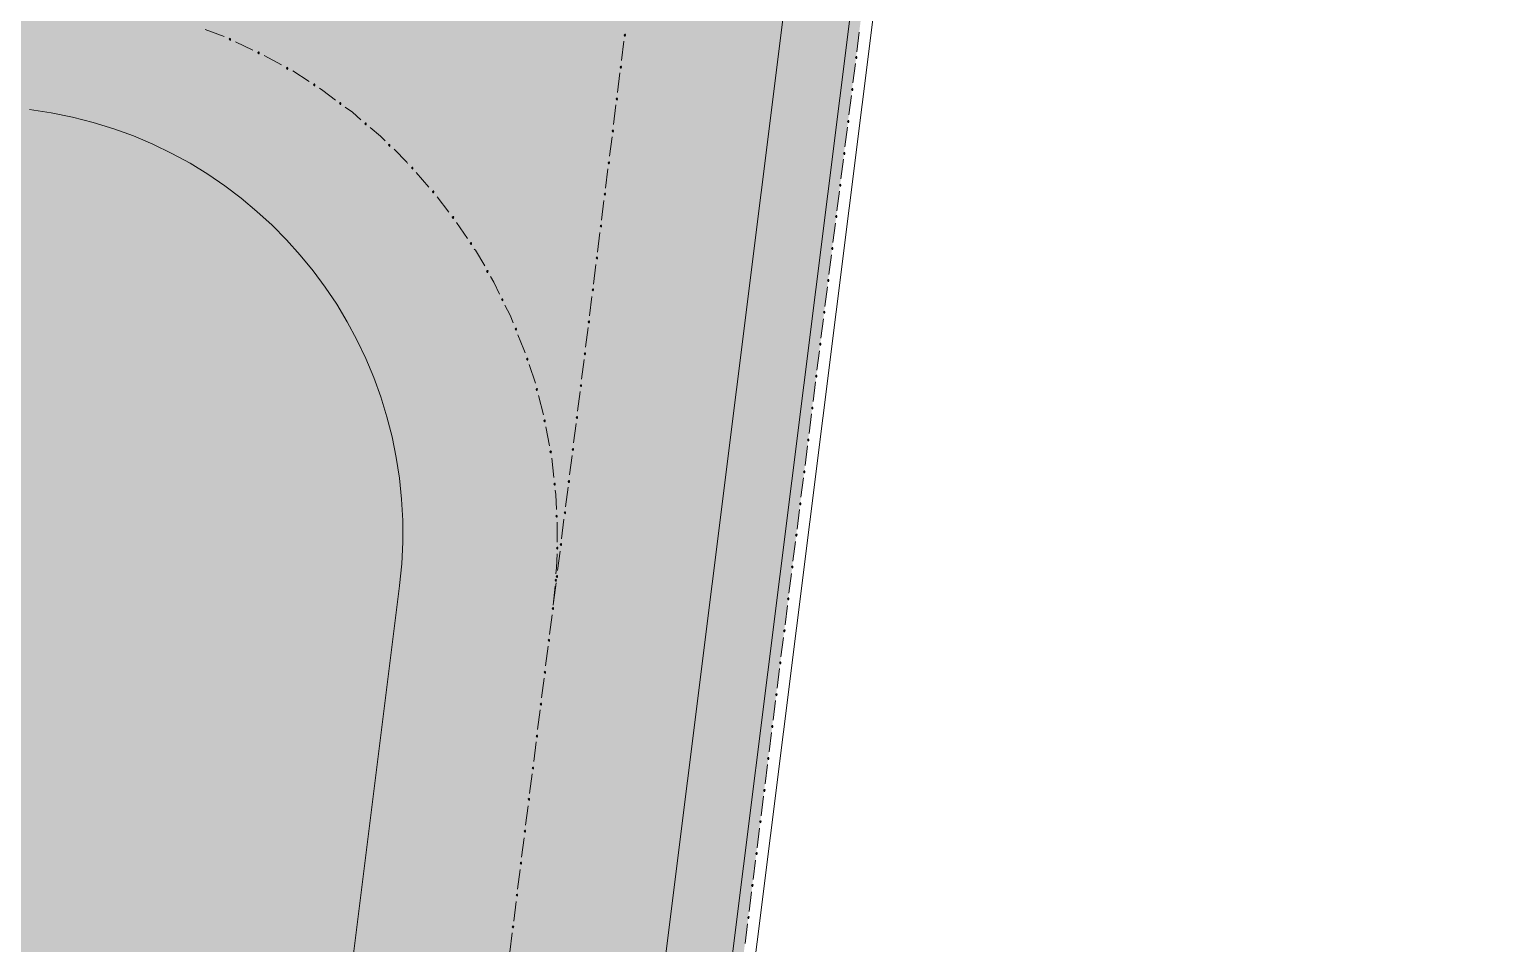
# Model space of a CAD drawing. Header units: metres. Extents: x -4 to 509425, y 7549 to 4732445.
# Drawn here: x 476071.63 to 476090.61, y 4719718.17 to 4719729.95 of the extents above; entities that cross this region are included whole.
import ezdxf

# ---------------------------------------------------------------- set-up
doc = ezdxf.new("R2010")
doc.units = ezdxf.units.M
doc.header["$LTSCALE"] = 0.01
doc.header["$MEASUREMENT"] = 0
doc.layers.get('0').update_dxf_attribs({"lineweight": 0})
for name, color, linetype in [('_SUBESTACIÓN', 1, 'Continuous'), ('NUDO GAROÑA', 211, 'Continuous'), ('SUBESTACION LA VID', 253, 'Continuous')]:
    doc.layers.add(name, color=color, linetype=linetype)

# ---------------------------------------------------------------- blocks, each defined once
blk = doc.blocks.new('A$Cfff6051d')
at = {"layer": 'SUBESTACION LA VID', "transparency": 33554687}
h = blk.add_hatch(color=256, dxfattribs=at)
h.dxf.hatch_style = 2
h.paths.add_polyline_path([(476079.313, 4719729.878), (476079.314, 4719729.887), (476079.306, 4719729.888), (476079.297, 4719729.88), (476079.304, 4719729.871), (476079.312, 4719729.87)])
h = blk.add_hatch(color=256, dxfattribs=at)
h.dxf.hatch_style = 2
h.paths.add_polyline_path([(476074.221, 4719729.826), (476074.222, 4719729.834), (476074.214, 4719729.835), (476074.205, 4719729.828), (476074.212, 4719729.818), (476074.22, 4719729.817)])
h = blk.add_hatch(color=256, dxfattribs=at)
h.dxf.hatch_style = 2
h.paths.add_polyline_path([(476074.592, 4719729.651), (476074.593, 4719729.66), (476074.585, 4719729.661), (476074.575, 4719729.653), (476074.583, 4719729.644), (476074.591, 4719729.643)])
h = blk.add_hatch(color=256, dxfattribs=at)
h.dxf.hatch_style = 2
h.paths.add_polyline_path([(476074.96, 4719729.451), (476074.961, 4719729.46), (476074.952, 4719729.461), (476074.943, 4719729.454), (476074.95, 4719729.444), (476074.958, 4719729.443)])
h = blk.add_hatch(color=256, dxfattribs=at)
h.dxf.hatch_style = 2
h.paths.add_polyline_path([(476079.262, 4719729.467), (476079.263, 4719729.475), (476079.254, 4719729.476), (476079.245, 4719729.469), (476079.252, 4719729.459), (476079.261, 4719729.458)])
h = blk.add_hatch(color=256, dxfattribs=at)
h.dxf.hatch_style = 2
h.paths.add_polyline_path([(476082.298, 4719729.589), (476082.299, 4719729.598), (476082.29, 4719729.599), (476082.281, 4719729.592), (476082.288, 4719729.582), (476082.297, 4719729.581)])
h = blk.add_hatch(color=256, dxfattribs=at)
h.dxf.hatch_style = 2
h.paths.add_polyline_path([(476075.308, 4719729.237), (476075.309, 4719729.246), (476075.301, 4719729.247), (476075.291, 4719729.239), (476075.299, 4719729.23), (476075.307, 4719729.229)])
h = blk.add_hatch(color=256, dxfattribs=at)
h.dxf.hatch_style = 2
h.paths.add_polyline_path([(476082.246, 4719729.178), (476082.247, 4719729.186), (476082.239, 4719729.187), (476082.229, 4719729.18), (476082.237, 4719729.171), (476082.245, 4719729.169)])
h = blk.add_hatch(color=256, dxfattribs=at)
h.dxf.hatch_style = 2
h.paths.add_polyline_path([(476075.645, 4719728.999), (476075.646, 4719729.007), (476075.638, 4719729.008), (476075.628, 4719729.001), (476075.636, 4719728.991), (476075.644, 4719728.99)])
h = blk.add_hatch(color=256, dxfattribs=at)
h.dxf.hatch_style = 2
h.paths.add_polyline_path([(476079.21, 4719729.055), (476079.211, 4719729.063), (476079.203, 4719729.065), (476079.193, 4719729.057), (476079.201, 4719729.048), (476079.209, 4719729.047)])
h = blk.add_hatch(color=256, dxfattribs=at)
h.dxf.hatch_style = 2
h.paths.add_polyline_path([(476075.97, 4719728.736), (476075.972, 4719728.744), (476075.963, 4719728.745), (476075.954, 4719728.738), (476075.961, 4719728.729), (476075.969, 4719728.728)])
h = blk.add_hatch(color=256, dxfattribs=at)
h.dxf.hatch_style = 2
h.paths.add_polyline_path([(476082.194, 4719728.766), (476082.195, 4719728.775), (476082.187, 4719728.776), (476082.178, 4719728.768), (476082.185, 4719728.759), (476082.193, 4719728.758)])
h = blk.add_hatch(color=256, dxfattribs=at)
h.dxf.hatch_style = 2
h.paths.add_polyline_path([(476079.159, 4719728.643), (476079.16, 4719728.652), (476079.151, 4719728.653), (476079.142, 4719728.646), (476079.149, 4719728.636), (476079.157, 4719728.635)])
h = blk.add_hatch(color=256, dxfattribs=at)
h.dxf.hatch_style = 2
h.paths.add_polyline_path([(476076.277, 4719728.459), (476076.278, 4719728.467), (476076.27, 4719728.468), (476076.26, 4719728.461), (476076.268, 4719728.451), (476076.276, 4719728.45)])
h = blk.add_hatch(color=256, dxfattribs=at)
h.dxf.hatch_style = 2
h.paths.add_polyline_path([(476082.143, 4719728.355), (476082.144, 4719728.363), (476082.135, 4719728.364), (476082.126, 4719728.357), (476082.133, 4719728.347), (476082.142, 4719728.346)])
h = blk.add_hatch(color=256, dxfattribs=at)
h.dxf.hatch_style = 2
h.paths.add_polyline_path([(476076.573, 4719728.166), (476076.574, 4719728.174), (476076.566, 4719728.175), (476076.556, 4719728.168), (476076.564, 4719728.158), (476076.572, 4719728.157)])
h = blk.add_hatch(color=256, dxfattribs=at)
h.dxf.hatch_style = 2
h.paths.add_polyline_path([(476079.107, 4719728.232), (476079.108, 4719728.24), (476079.1, 4719728.241), (476079.09, 4719728.234), (476079.097, 4719728.224), (476079.106, 4719728.223)])
h = blk.add_hatch(color=256, dxfattribs=at)
h.dxf.hatch_style = 2
h.paths.add_polyline_path([(476082.091, 4719727.943), (476082.092, 4719727.951), (476082.084, 4719727.952), (476082.074, 4719727.945), (476082.082, 4719727.936), (476082.09, 4719727.935)])
h = blk.add_hatch(color=256, dxfattribs=at)
h.dxf.hatch_style = 2
h.paths.add_polyline_path([(476076.842, 4719727.859), (476076.843, 4719727.867), (476076.834, 4719727.868), (476076.825, 4719727.861), (476076.832, 4719727.851), (476076.841, 4719727.85)])
h = blk.add_hatch(color=256, dxfattribs=at)
h.dxf.hatch_style = 2
h.paths.add_polyline_path([(476079.056, 4719727.829), (476079.057, 4719727.837), (476079.049, 4719727.838), (476079.04, 4719727.831), (476079.047, 4719727.821), (476079.055, 4719727.82)])
h = blk.add_hatch(color=256, dxfattribs=at)
h.dxf.hatch_style = 2
h.paths.add_polyline_path([(476077.099, 4719727.528), (476077.1, 4719727.536), (476077.092, 4719727.537), (476077.082, 4719727.53), (476077.089, 4719727.521), (476077.098, 4719727.52)])
h = blk.add_hatch(color=256, dxfattribs=at)
h.dxf.hatch_style = 2
h.paths.add_polyline_path([(476079.005, 4719727.417), (476079.006, 4719727.425), (476078.997, 4719727.426), (476078.988, 4719727.419), (476078.995, 4719727.41), (476079.004, 4719727.409)])
h = blk.add_hatch(color=256, dxfattribs=at)
h.dxf.hatch_style = 2
h.paths.add_polyline_path([(476082.041, 4719727.54), (476082.042, 4719727.548), (476082.033, 4719727.549), (476082.024, 4719727.542), (476082.031, 4719727.532), (476082.04, 4719727.531)])
h = blk.add_hatch(color=256, dxfattribs=at)
h.dxf.hatch_style = 2
h.paths.add_polyline_path([(476077.33, 4719727.192), (476077.331, 4719727.2), (476077.322, 4719727.201), (476077.313, 4719727.194), (476077.32, 4719727.185), (476077.329, 4719727.183)])
h = blk.add_hatch(color=256, dxfattribs=at)
h.dxf.hatch_style = 2
h.paths.add_polyline_path([(476078.953, 4719727.005), (476078.954, 4719727.014), (476078.946, 4719727.015), (476078.936, 4719727.007), (476078.944, 4719726.998), (476078.952, 4719726.997)])
h = blk.add_hatch(color=256, dxfattribs=at)
h.dxf.hatch_style = 2
h.paths.add_polyline_path([(476081.989, 4719727.128), (476081.99, 4719727.137), (476081.982, 4719727.138), (476081.972, 4719727.13), (476081.98, 4719727.121), (476081.988, 4719727.12)])
h = blk.add_hatch(color=256, dxfattribs=at)
h.dxf.hatch_style = 2
h.paths.add_polyline_path([(476077.541, 4719726.833), (476077.542, 4719726.841), (476077.533, 4719726.842), (476077.524, 4719726.835), (476077.531, 4719726.825), (476077.54, 4719726.824)])
h = blk.add_hatch(color=256, dxfattribs=at)
h.dxf.hatch_style = 2
h.paths.add_polyline_path([(476081.937, 4719726.717), (476081.938, 4719726.725), (476081.93, 4719726.726), (476081.921, 4719726.719), (476081.928, 4719726.709), (476081.936, 4719726.708)])
h = blk.add_hatch(color=256, dxfattribs=at)
h.dxf.hatch_style = 2
h.paths.add_polyline_path([(476077.734, 4719726.467), (476077.735, 4719726.476), (476077.726, 4719726.477), (476077.717, 4719726.469), (476077.724, 4719726.46), (476077.733, 4719726.459)])
h = blk.add_hatch(color=256, dxfattribs=at)
h.dxf.hatch_style = 2
h.paths.add_polyline_path([(476078.902, 4719726.594), (476078.903, 4719726.602), (476078.894, 4719726.603), (476078.885, 4719726.596), (476078.892, 4719726.586), (476078.9, 4719726.585)])
h = blk.add_hatch(color=256, dxfattribs=at)
h.dxf.hatch_style = 2
h.paths.add_polyline_path([(476081.886, 4719726.305), (476081.887, 4719726.313), (476081.878, 4719726.314), (476081.869, 4719726.307), (476081.876, 4719726.298), (476081.885, 4719726.297)])
h = blk.add_hatch(color=256, dxfattribs=at)
h.dxf.hatch_style = 2
h.paths.add_polyline_path([(476077.908, 4719726.087), (476077.909, 4719726.095), (476077.901, 4719726.096), (476077.891, 4719726.089), (476077.899, 4719726.08), (476077.907, 4719726.079)])
h = blk.add_hatch(color=256, dxfattribs=at)
h.dxf.hatch_style = 2
h.paths.add_polyline_path([(476078.85, 4719726.182), (476078.851, 4719726.191), (476078.843, 4719726.192), (476078.833, 4719726.184), (476078.84, 4719726.175), (476078.849, 4719726.174)])
h = blk.add_hatch(color=256, dxfattribs=at)
h.dxf.hatch_style = 2
h.paths.add_polyline_path([(476081.834, 4719725.893), (476081.835, 4719725.902), (476081.827, 4719725.903), (476081.817, 4719725.895), (476081.825, 4719725.886), (476081.833, 4719725.885)])
h = blk.add_hatch(color=256, dxfattribs=at)
h.dxf.hatch_style = 2
h.paths.add_polyline_path([(476078.056, 4719725.702), (476078.057, 4719725.71), (476078.049, 4719725.711), (476078.039, 4719725.704), (476078.046, 4719725.694), (476078.055, 4719725.693)])
h = blk.add_hatch(color=256, dxfattribs=at)
h.dxf.hatch_style = 2
h.paths.add_polyline_path([(476078.798, 4719725.771), (476078.799, 4719725.779), (476078.791, 4719725.78), (476078.782, 4719725.773), (476078.789, 4719725.763), (476078.797, 4719725.762)])
h = blk.add_hatch(color=256, dxfattribs=at)
h.dxf.hatch_style = 2
h.paths.add_polyline_path([(476081.783, 4719725.482), (476081.784, 4719725.49), (476081.775, 4719725.491), (476081.766, 4719725.484), (476081.773, 4719725.474), (476081.782, 4719725.473)])
h = blk.add_hatch(color=256, dxfattribs=at)
h.dxf.hatch_style = 2
h.paths.add_polyline_path([(476078.178, 4719725.311), (476078.179, 4719725.319), (476078.17, 4719725.32), (476078.161, 4719725.313), (476078.168, 4719725.303), (476078.177, 4719725.302)])
h = blk.add_hatch(color=256, dxfattribs=at)
h.dxf.hatch_style = 2
h.paths.add_polyline_path([(476078.747, 4719725.359), (476078.748, 4719725.367), (476078.739, 4719725.368), (476078.73, 4719725.361), (476078.737, 4719725.352), (476078.746, 4719725.351)])
h = blk.add_hatch(color=256, dxfattribs=at)
h.dxf.hatch_style = 2
h.paths.add_polyline_path([(476078.28, 4719724.905), (476078.281, 4719724.914), (476078.273, 4719724.915), (476078.264, 4719724.908), (476078.271, 4719724.898), (476078.279, 4719724.897)])
h = blk.add_hatch(color=256, dxfattribs=at)
h.dxf.hatch_style = 2
h.paths.add_polyline_path([(476078.695, 4719724.947), (476078.696, 4719724.956), (476078.688, 4719724.957), (476078.678, 4719724.949), (476078.686, 4719724.94), (476078.694, 4719724.939)])
h = blk.add_hatch(color=256, dxfattribs=at)
h.dxf.hatch_style = 2
h.paths.add_polyline_path([(476081.731, 4719725.07), (476081.732, 4719725.079), (476081.724, 4719725.08), (476081.714, 4719725.072), (476081.722, 4719725.063), (476081.73, 4719725.062)])
h = blk.add_hatch(color=256, dxfattribs=at)
h.dxf.hatch_style = 2
h.paths.add_polyline_path([(476078.644, 4719724.536), (476078.645, 4719724.544), (476078.636, 4719724.545), (476078.627, 4719724.538), (476078.634, 4719724.528), (476078.642, 4719724.527)])
h = blk.add_hatch(color=256, dxfattribs=at)
h.dxf.hatch_style = 2
h.paths.add_polyline_path([(476081.679, 4719724.658), (476081.68, 4719724.667), (476081.672, 4719724.668), (476081.663, 4719724.661), (476081.67, 4719724.651), (476081.678, 4719724.65)])
h = blk.add_hatch(color=256, dxfattribs=at)
h.dxf.hatch_style = 2
h.paths.add_polyline_path([(476078.358, 4719724.503), (476078.359, 4719724.512), (476078.351, 4719724.513), (476078.341, 4719724.505), (476078.348, 4719724.496), (476078.357, 4719724.495)])
h = blk.add_hatch(color=256, dxfattribs=at)
h.dxf.hatch_style = 2
h.paths.add_polyline_path([(476081.628, 4719724.247), (476081.629, 4719724.255), (476081.62, 4719724.256), (476081.611, 4719724.249), (476081.618, 4719724.24), (476081.627, 4719724.238)])
h = blk.add_hatch(color=256, dxfattribs=at)
h.dxf.hatch_style = 2
h.paths.add_polyline_path([(476078.408, 4719724.087), (476078.409, 4719724.096), (476078.401, 4719724.097), (476078.391, 4719724.089), (476078.399, 4719724.08), (476078.407, 4719724.079)])
h = blk.add_hatch(color=256, dxfattribs=at)
h.dxf.hatch_style = 2
h.paths.add_polyline_path([(476078.592, 4719724.124), (476078.593, 4719724.132), (476078.585, 4719724.134), (476078.575, 4719724.126), (476078.582, 4719724.117), (476078.591, 4719724.116)])
h = blk.add_hatch(color=256, dxfattribs=at)
h.dxf.hatch_style = 2
h.paths.add_polyline_path([(476081.576, 4719723.835), (476081.577, 4719723.844), (476081.569, 4719723.845), (476081.559, 4719723.837), (476081.567, 4719723.828), (476081.575, 4719723.827)])
h = blk.add_hatch(color=256, dxfattribs=at)
h.dxf.hatch_style = 2
h.paths.add_polyline_path([(476078.433, 4719723.675), (476078.434, 4719723.683), (476078.426, 4719723.684), (476078.416, 4719723.677), (476078.424, 4719723.667), (476078.432, 4719723.666)])
h = blk.add_hatch(color=256, dxfattribs=at)
h.dxf.hatch_style = 2
h.paths.add_polyline_path([(476078.541, 4719723.721), (476078.542, 4719723.729), (476078.534, 4719723.73), (476078.525, 4719723.723), (476078.532, 4719723.714), (476078.54, 4719723.712)])
h = blk.add_hatch(color=256, dxfattribs=at)
h.dxf.hatch_style = 2
h.paths.add_polyline_path([(476081.526, 4719723.432), (476081.527, 4719723.44), (476081.518, 4719723.442), (476081.509, 4719723.434), (476081.516, 4719723.425), (476081.525, 4719723.424)])
h = blk.add_hatch(color=256, dxfattribs=at)
h.dxf.hatch_style = 2
h.paths.add_polyline_path([(476078.441, 4719723.264), (476078.443, 4719723.273), (476078.434, 4719723.274), (476078.425, 4719723.266), (476078.432, 4719723.257), (476078.44, 4719723.256)])
h = blk.add_hatch(color=256, dxfattribs=at)
h.dxf.hatch_style = 2
h.paths.add_polyline_path([(476078.49, 4719723.309), (476078.491, 4719723.318), (476078.482, 4719723.319), (476078.473, 4719723.311), (476078.48, 4719723.302), (476078.489, 4719723.301)])
h = blk.add_hatch(color=256, dxfattribs=at)
h.dxf.hatch_style = 2
h.paths.add_polyline_path([(476081.474, 4719723.02), (476081.475, 4719723.029), (476081.467, 4719723.03), (476081.457, 4719723.023), (476081.465, 4719723.013), (476081.473, 4719723.012)])
h = blk.add_hatch(color=256, dxfattribs=at)
h.dxf.hatch_style = 2
h.paths.add_polyline_path([(476078.423, 4719722.848), (476078.424, 4719722.857), (476078.416, 4719722.858), (476078.407, 4719722.85), (476078.414, 4719722.841), (476078.422, 4719722.84)])
h = blk.add_hatch(color=256, dxfattribs=at)
h.dxf.hatch_style = 2
h.paths.add_polyline_path([(476078.438, 4719722.898), (476078.439, 4719722.906), (476078.431, 4719722.907), (476078.421, 4719722.9), (476078.429, 4719722.89), (476078.437, 4719722.889)])
h = blk.add_hatch(color=256, dxfattribs=at)
h.dxf.hatch_style = 2
h.paths.add_polyline_path([(476078.387, 4719722.486), (476078.388, 4719722.494), (476078.379, 4719722.495), (476078.37, 4719722.488), (476078.377, 4719722.479), (476078.386, 4719722.478)])
h = blk.add_hatch(color=256, dxfattribs=at)
h.dxf.hatch_style = 2
h.paths.add_polyline_path([(476081.422, 4719722.609), (476081.423, 4719722.617), (476081.415, 4719722.618), (476081.406, 4719722.611), (476081.413, 4719722.601), (476081.421, 4719722.6)])
h = blk.add_hatch(color=256, dxfattribs=at)
h.dxf.hatch_style = 2
h.paths.add_polyline_path([(476078.335, 4719722.074), (476078.336, 4719722.083), (476078.328, 4719722.084), (476078.318, 4719722.076), (476078.326, 4719722.067), (476078.334, 4719722.066)])
h = blk.add_hatch(color=256, dxfattribs=at)
h.dxf.hatch_style = 2
h.paths.add_polyline_path([(476081.371, 4719722.197), (476081.372, 4719722.206), (476081.363, 4719722.207), (476081.354, 4719722.199), (476081.361, 4719722.19), (476081.37, 4719722.189)])
h = blk.add_hatch(color=256, dxfattribs=at)
h.dxf.hatch_style = 2
h.paths.add_polyline_path([(476081.319, 4719721.786), (476081.32, 4719721.794), (476081.312, 4719721.795), (476081.302, 4719721.788), (476081.31, 4719721.778), (476081.318, 4719721.777)])
h = blk.add_hatch(color=256, dxfattribs=at)
h.dxf.hatch_style = 2
h.paths.add_polyline_path([(476078.283, 4719721.663), (476078.284, 4719721.671), (476078.276, 4719721.672), (476078.267, 4719721.665), (476078.274, 4719721.655), (476078.282, 4719721.654)])
h = blk.add_hatch(color=256, dxfattribs=at)
h.dxf.hatch_style = 2
h.paths.add_polyline_path([(476081.268, 4719721.374), (476081.269, 4719721.382), (476081.26, 4719721.383), (476081.251, 4719721.376), (476081.258, 4719721.367), (476081.267, 4719721.366)])
h = blk.add_hatch(color=256, dxfattribs=at)
h.dxf.hatch_style = 2
h.paths.add_polyline_path([(476078.232, 4719721.251), (476078.233, 4719721.26), (476078.224, 4719721.261), (476078.215, 4719721.253), (476078.222, 4719721.244), (476078.231, 4719721.243)])
h = blk.add_hatch(color=256, dxfattribs=at)
h.dxf.hatch_style = 2
h.paths.add_polyline_path([(476081.216, 4719720.962), (476081.217, 4719720.971), (476081.209, 4719720.972), (476081.199, 4719720.964), (476081.207, 4719720.955), (476081.215, 4719720.954)])
h = blk.add_hatch(color=256, dxfattribs=at)
h.dxf.hatch_style = 2
h.paths.add_polyline_path([(476078.18, 4719720.84), (476078.181, 4719720.848), (476078.173, 4719720.849), (476078.163, 4719720.842), (476078.171, 4719720.832), (476078.179, 4719720.831)])
h = blk.add_hatch(color=256, dxfattribs=at)
h.dxf.hatch_style = 2
h.paths.add_polyline_path([(476081.164, 4719720.551), (476081.165, 4719720.559), (476081.157, 4719720.56), (476081.148, 4719720.553), (476081.155, 4719720.543), (476081.163, 4719720.542)])
h = blk.add_hatch(color=256, dxfattribs=at)
h.dxf.hatch_style = 2
h.paths.add_polyline_path([(476078.129, 4719720.428), (476078.13, 4719720.436), (476078.121, 4719720.437), (476078.112, 4719720.43), (476078.119, 4719720.421), (476078.127, 4719720.42)])
h = blk.add_hatch(color=256, dxfattribs=at)
h.dxf.hatch_style = 2
h.paths.add_polyline_path([(476078.078, 4719720.025), (476078.079, 4719720.033), (476078.071, 4719720.034), (476078.061, 4719720.027), (476078.069, 4719720.017), (476078.077, 4719720.016)])
h = blk.add_hatch(color=256, dxfattribs=at)
h.dxf.hatch_style = 2
h.paths.add_polyline_path([(476081.113, 4719720.139), (476081.114, 4719720.148), (476081.105, 4719720.149), (476081.096, 4719720.141), (476081.103, 4719720.132), (476081.112, 4719720.131)])
h = blk.add_hatch(color=256, dxfattribs=at)
h.dxf.hatch_style = 2
h.paths.add_polyline_path([(476078.026, 4719719.613), (476078.027, 4719719.621), (476078.019, 4719719.623), (476078.01, 4719719.615), (476078.017, 4719719.606), (476078.025, 4719719.605)])
h = blk.add_hatch(color=256, dxfattribs=at)
h.dxf.hatch_style = 2
h.paths.add_polyline_path([(476081.062, 4719719.736), (476081.063, 4719719.744), (476081.055, 4719719.745), (476081.045, 4719719.738), (476081.053, 4719719.729), (476081.061, 4719719.728)])
h = blk.add_hatch(color=256, dxfattribs=at)
h.dxf.hatch_style = 2
h.paths.add_polyline_path([(476077.975, 4719719.201), (476077.976, 4719719.21), (476077.967, 4719719.211), (476077.958, 4719719.204), (476077.965, 4719719.194), (476077.974, 4719719.193)])
h = blk.add_hatch(color=256, dxfattribs=at)
h.dxf.hatch_style = 2
h.paths.add_polyline_path([(476081.011, 4719719.324), (476081.012, 4719719.333), (476081.003, 4719719.334), (476080.994, 4719719.326), (476081.001, 4719719.317), (476081.01, 4719719.316)])
h = blk.add_hatch(color=256, dxfattribs=at)
h.dxf.hatch_style = 2
h.paths.add_polyline_path([(476080.959, 4719718.913), (476080.96, 4719718.921), (476080.952, 4719718.922), (476080.942, 4719718.915), (476080.95, 4719718.905), (476080.958, 4719718.904)])
h = blk.add_hatch(color=256, dxfattribs=at)
h.dxf.hatch_style = 2
h.paths.add_polyline_path([(476077.923, 4719718.79), (476077.924, 4719718.798), (476077.916, 4719718.799), (476077.906, 4719718.792), (476077.914, 4719718.783), (476077.922, 4719718.781)])
h = blk.add_hatch(color=256, dxfattribs=at)
h.dxf.hatch_style = 2
h.paths.add_polyline_path([(476080.907, 4719718.501), (476080.908, 4719718.509), (476080.9, 4719718.511), (476080.891, 4719718.503), (476080.898, 4719718.494), (476080.906, 4719718.493)])
h = blk.add_hatch(color=256, dxfattribs=at)
h.dxf.hatch_style = 2
h.paths.add_polyline_path([(476077.872, 4719718.378), (476077.873, 4719718.387), (476077.864, 4719718.388), (476077.855, 4719718.38), (476077.862, 4719718.371), (476077.871, 4719718.37)])
at = {"layer": 'SUBESTACION LA VID', "lineweight": 15}
for p, q in [((476087.145, 4719776.353), (476079.178, 4719712.805)), ((476074.141, 4719729.861), (476073.896, 4719729.952)), ((476082.33, 4719729.918), (476082.299, 4719729.666)), ((476074.511, 4719729.687), (476074.285, 4719729.792)), ((476079.295, 4719729.804), (476079.264, 4719729.552)), ((476074.88, 4719729.496), (476074.656, 4719729.617)), ((476082.28, 4719729.515), (476082.248, 4719729.263)), ((476075.237, 4719729.28), (476075.024, 4719729.418)), ((476079.244, 4719729.392), (476079.212, 4719729.14)), ((476082.228, 4719729.103), (476082.196, 4719728.851)), ((476079.192, 4719728.981), (476079.161, 4719728.729)), ((476079.141, 4719728.569), (476079.109, 4719728.317)), ((476082.176, 4719728.692), (476082.145, 4719728.44)), ((476079.089, 4719728.157), (476079.057, 4719727.905)), ((476082.125, 4719728.28), (476082.093, 4719728.028)), ((476076.781, 4719727.918), (476076.617, 4719728.109)), ((476077.039, 4719727.595), (476076.885, 4719727.794)), ((476082.073, 4719727.868), (476082.042, 4719727.616)), ((476079.037, 4719727.746), (476079.006, 4719727.494)), ((476077.278, 4719727.258), (476077.134, 4719727.464)), ((476082.022, 4719727.457), (476081.99, 4719727.205)), ((476078.986, 4719727.334), (476078.954, 4719727.082)), ((476081.97, 4719727.045), (476081.938, 4719726.793)), ((476078.934, 4719726.922), (476078.903, 4719726.67)), ((476081.918, 4719726.634), (476081.887, 4719726.382)), ((476078.883, 4719726.511), (476078.851, 4719726.259)), ((476078.832, 4719726.108), (476078.8, 4719725.856)), ((476081.867, 4719726.222), (476081.835, 4719725.97)), ((476078.78, 4719725.696), (476078.749, 4719725.444)), ((476081.815, 4719725.81), (476081.784, 4719725.558)), ((476078.153, 4719725.391), (476078.073, 4719725.631)), ((476078.729, 4719725.284), (476078.697, 4719725.032)), ((476081.765, 4719725.407), (476081.733, 4719725.155)), ((476078.256, 4719724.985), (476078.193, 4719725.232)), ((476081.713, 4719724.996), (476081.682, 4719724.744)), ((476078.334, 4719724.583), (476078.288, 4719724.828)), ((476078.677, 4719724.873), (476078.646, 4719724.621)), ((476081.662, 4719724.584), (476081.63, 4719724.332)), ((476078.393, 4719724.175), (476078.365, 4719724.426)), ((476078.626, 4719724.461), (476078.594, 4719724.209)), ((476081.61, 4719724.172), (476081.578, 4719723.92)), ((476078.574, 4719724.05), (476078.542, 4719723.798)), ((476078.522, 4719723.638), (476078.491, 4719723.386)), ((476081.558, 4719723.761), (476081.527, 4719723.509)), ((476078.471, 4719723.226), (476078.439, 4719722.974)), ((476081.507, 4719723.349), (476081.475, 4719723.097)), ((476078.419, 4719722.815), (476078.388, 4719722.563)), ((476081.455, 4719722.937), (476081.423, 4719722.685)), ((476076.401, 4719722.778), (476075.337, 4719714.293)), ((476078.383, 4719722.529), (476078.406, 4719722.774)), ((476081.403, 4719722.526), (476081.372, 4719722.274)), ((476078.368, 4719722.403), (476078.336, 4719722.151)), ((476081.352, 4719722.114), (476081.32, 4719721.862)), ((476078.317, 4719722), (476078.285, 4719721.748)), ((476081.301, 4719721.711), (476081.27, 4719721.459)), ((476078.265, 4719721.588), (476078.234, 4719721.336)), ((476081.25, 4719721.299), (476081.218, 4719721.047)), ((476078.214, 4719721.177), (476078.182, 4719720.925)), ((476078.162, 4719720.765), (476078.131, 4719720.513)), ((476081.198, 4719720.888), (476081.167, 4719720.636)), ((476078.111, 4719720.353), (476078.079, 4719720.101)), ((476081.147, 4719720.476), (476081.115, 4719720.224)), ((476081.095, 4719720.065), (476081.063, 4719719.813)), ((476078.059, 4719719.942), (476078.027, 4719719.69)), ((476081.043, 4719719.653), (476081.012, 4719719.401)), ((476078.007, 4719719.53), (476077.976, 4719719.278)), ((476080.992, 4719719.241), (476080.96, 4719718.989)), ((476077.956, 4719719.119), (476077.924, 4719718.867)), ((476080.94, 4719718.83), (476080.909, 4719718.578)), ((476077.904, 4719718.707), (476077.873, 4719718.455)), ((476077.854, 4719718.304), (476077.822, 4719718.052)), ((476080.888, 4719718.418), (476080.857, 4719718.166))]:
    blk.add_line(p, q, dxfattribs=at)
for points in [[(475956.756, 4719712.129), (475967.964, 4719801.525), (476089.55, 4719786.282), (476086.094, 4719758.712), (476078.306, 4719696.592), (475956.719, 4719711.835)], [(475957.05, 4719712.092), (475968.22, 4719801.186), (476089.218, 4719786.017), (476085.8, 4719758.749), (476078.049, 4719696.923), (475957.05, 4719712.092)], [(476075.574, 4719729.042), (476075.41, 4719729.165), (476075.371, 4719729.195)], [(476075.9, 4719728.787), (476075.793, 4719728.886), (476075.699, 4719728.949)], [(476076.216, 4719728.517), (476076.155, 4719728.576), (476076.024, 4719728.687)], [(476076.504, 4719728.225), (476076.497, 4719728.243), (476076.331, 4719728.409)], [(476077.499, 4719726.906), (476077.379, 4719727.109), (476077.363, 4719727.119)], [(476077.692, 4719726.541), (476077.617, 4719726.695), (476077.575, 4719726.769)], [(476077.867, 4719726.169), (476077.828, 4719726.268), (476077.759, 4719726.396)], [(476078.023, 4719725.782), (476078.003, 4719725.828), (476077.925, 4719726.017)], [(476078.427, 4719723.761), (476078.418, 4719723.958), (476078.407, 4719724.011)], [(476078.434, 4719723.342), (476078.435, 4719723.487), (476078.432, 4719723.598)], [(476078.417, 4719722.934), (476078.427, 4719723.01), (476078.432, 4719723.189)]]:
    blk.add_lwpolyline(points, dxfattribs=at)
at = {"layer": 'SUBESTACION LA VID'}
for points in [[(476079.313, 4719729.878), (476079.314, 4719729.887), (476079.306, 4719729.888), (476079.297, 4719729.88), (476079.304, 4719729.871), (476079.312, 4719729.87)], [(476074.221, 4719729.826), (476074.222, 4719729.834), (476074.214, 4719729.835), (476074.205, 4719729.828), (476074.212, 4719729.818), (476074.22, 4719729.817)], [(476074.592, 4719729.651), (476074.593, 4719729.66), (476074.585, 4719729.661), (476074.575, 4719729.653), (476074.583, 4719729.644), (476074.591, 4719729.643)], [(476074.96, 4719729.451), (476074.961, 4719729.46), (476074.952, 4719729.461), (476074.943, 4719729.454), (476074.95, 4719729.444), (476074.958, 4719729.443)], [(476079.262, 4719729.467), (476079.263, 4719729.475), (476079.254, 4719729.476), (476079.245, 4719729.469), (476079.252, 4719729.459), (476079.261, 4719729.458)], [(476082.298, 4719729.589), (476082.299, 4719729.598), (476082.29, 4719729.599), (476082.281, 4719729.592), (476082.288, 4719729.582), (476082.297, 4719729.581)], [(476075.308, 4719729.237), (476075.309, 4719729.246), (476075.301, 4719729.247), (476075.291, 4719729.239), (476075.299, 4719729.23), (476075.307, 4719729.229)], [(476082.246, 4719729.178), (476082.247, 4719729.186), (476082.239, 4719729.187), (476082.229, 4719729.18), (476082.237, 4719729.171), (476082.245, 4719729.169)], [(476075.645, 4719728.999), (476075.646, 4719729.007), (476075.638, 4719729.008), (476075.628, 4719729.001), (476075.636, 4719728.991), (476075.644, 4719728.99)], [(476079.21, 4719729.055), (476079.211, 4719729.063), (476079.203, 4719729.065), (476079.193, 4719729.057), (476079.201, 4719729.048), (476079.209, 4719729.047)], [(476075.97, 4719728.736), (476075.972, 4719728.744), (476075.963, 4719728.745), (476075.954, 4719728.738), (476075.961, 4719728.729), (476075.969, 4719728.728)], [(476082.194, 4719728.766), (476082.195, 4719728.775), (476082.187, 4719728.776), (476082.178, 4719728.768), (476082.185, 4719728.759), (476082.193, 4719728.758)], [(476079.159, 4719728.643), (476079.16, 4719728.652), (476079.151, 4719728.653), (476079.142, 4719728.646), (476079.149, 4719728.636), (476079.157, 4719728.635)], [(476076.277, 4719728.459), (476076.278, 4719728.467), (476076.27, 4719728.468), (476076.26, 4719728.461), (476076.268, 4719728.451), (476076.276, 4719728.45)], [(476082.143, 4719728.355), (476082.144, 4719728.363), (476082.135, 4719728.364), (476082.126, 4719728.357), (476082.133, 4719728.347), (476082.142, 4719728.346)], [(476076.573, 4719728.166), (476076.574, 4719728.174), (476076.566, 4719728.175), (476076.556, 4719728.168), (476076.564, 4719728.158), (476076.572, 4719728.157)], [(476079.107, 4719728.232), (476079.108, 4719728.24), (476079.1, 4719728.241), (476079.09, 4719728.234), (476079.097, 4719728.224), (476079.106, 4719728.223)], [(476082.091, 4719727.943), (476082.092, 4719727.951), (476082.084, 4719727.952), (476082.074, 4719727.945), (476082.082, 4719727.936), (476082.09, 4719727.935)], [(476076.842, 4719727.859), (476076.843, 4719727.867), (476076.834, 4719727.868), (476076.825, 4719727.861), (476076.832, 4719727.851), (476076.841, 4719727.85)], [(476079.056, 4719727.829), (476079.057, 4719727.837), (476079.049, 4719727.838), (476079.04, 4719727.831), (476079.047, 4719727.821), (476079.055, 4719727.82)], [(476077.099, 4719727.528), (476077.1, 4719727.536), (476077.092, 4719727.537), (476077.082, 4719727.53), (476077.089, 4719727.521), (476077.098, 4719727.52)], [(476079.005, 4719727.417), (476079.006, 4719727.425), (476078.997, 4719727.426), (476078.988, 4719727.419), (476078.995, 4719727.41), (476079.004, 4719727.409)], [(476082.041, 4719727.54), (476082.042, 4719727.548), (476082.033, 4719727.549), (476082.024, 4719727.542), (476082.031, 4719727.532), (476082.04, 4719727.531)], [(476077.33, 4719727.192), (476077.331, 4719727.2), (476077.322, 4719727.201), (476077.313, 4719727.194), (476077.32, 4719727.185), (476077.329, 4719727.183)], [(476078.953, 4719727.005), (476078.954, 4719727.014), (476078.946, 4719727.015), (476078.936, 4719727.007), (476078.944, 4719726.998), (476078.952, 4719726.997)], [(476081.989, 4719727.128), (476081.99, 4719727.137), (476081.982, 4719727.138), (476081.972, 4719727.13), (476081.98, 4719727.121), (476081.988, 4719727.12)], [(476077.541, 4719726.833), (476077.542, 4719726.841), (476077.533, 4719726.842), (476077.524, 4719726.835), (476077.531, 4719726.825), (476077.54, 4719726.824)], [(476081.937, 4719726.717), (476081.938, 4719726.725), (476081.93, 4719726.726), (476081.921, 4719726.719), (476081.928, 4719726.709), (476081.936, 4719726.708)], [(476077.734, 4719726.467), (476077.735, 4719726.476), (476077.726, 4719726.477), (476077.717, 4719726.469), (476077.724, 4719726.46), (476077.733, 4719726.459)], [(476078.902, 4719726.594), (476078.903, 4719726.602), (476078.894, 4719726.603), (476078.885, 4719726.596), (476078.892, 4719726.586), (476078.9, 4719726.585)], [(476081.886, 4719726.305), (476081.887, 4719726.313), (476081.878, 4719726.314), (476081.869, 4719726.307), (476081.876, 4719726.298), (476081.885, 4719726.297)], [(476077.908, 4719726.087), (476077.909, 4719726.095), (476077.901, 4719726.096), (476077.891, 4719726.089), (476077.899, 4719726.08), (476077.907, 4719726.079)], [(476078.85, 4719726.182), (476078.851, 4719726.191), (476078.843, 4719726.192), (476078.833, 4719726.184), (476078.84, 4719726.175), (476078.849, 4719726.174)], [(476081.834, 4719725.893), (476081.835, 4719725.902), (476081.827, 4719725.903), (476081.817, 4719725.895), (476081.825, 4719725.886), (476081.833, 4719725.885)], [(476078.056, 4719725.702), (476078.057, 4719725.71), (476078.049, 4719725.711), (476078.039, 4719725.704), (476078.046, 4719725.694), (476078.055, 4719725.693)], [(476078.798, 4719725.771), (476078.799, 4719725.779), (476078.791, 4719725.78), (476078.782, 4719725.773), (476078.789, 4719725.763), (476078.797, 4719725.762)], [(476081.783, 4719725.482), (476081.784, 4719725.49), (476081.775, 4719725.491), (476081.766, 4719725.484), (476081.773, 4719725.474), (476081.782, 4719725.473)], [(476078.178, 4719725.311), (476078.179, 4719725.319), (476078.17, 4719725.32), (476078.161, 4719725.313), (476078.168, 4719725.303), (476078.177, 4719725.302)], [(476078.747, 4719725.359), (476078.748, 4719725.367), (476078.739, 4719725.368), (476078.73, 4719725.361), (476078.737, 4719725.352), (476078.746, 4719725.351)], [(476078.28, 4719724.905), (476078.281, 4719724.914), (476078.273, 4719724.915), (476078.264, 4719724.908), (476078.271, 4719724.898), (476078.279, 4719724.897)], [(476078.695, 4719724.947), (476078.696, 4719724.956), (476078.688, 4719724.957), (476078.678, 4719724.949), (476078.686, 4719724.94), (476078.694, 4719724.939)], [(476081.731, 4719725.07), (476081.732, 4719725.079), (476081.724, 4719725.08), (476081.714, 4719725.072), (476081.722, 4719725.063), (476081.73, 4719725.062)], [(476078.644, 4719724.536), (476078.645, 4719724.544), (476078.636, 4719724.545), (476078.627, 4719724.538), (476078.634, 4719724.528), (476078.642, 4719724.527)], [(476081.679, 4719724.658), (476081.68, 4719724.667), (476081.672, 4719724.668), (476081.663, 4719724.661), (476081.67, 4719724.651), (476081.678, 4719724.65)], [(476078.358, 4719724.503), (476078.359, 4719724.512), (476078.351, 4719724.513), (476078.341, 4719724.505), (476078.348, 4719724.496), (476078.357, 4719724.495)], [(476081.628, 4719724.247), (476081.629, 4719724.255), (476081.62, 4719724.256), (476081.611, 4719724.249), (476081.618, 4719724.24), (476081.627, 4719724.238)], [(476078.408, 4719724.087), (476078.409, 4719724.096), (476078.401, 4719724.097), (476078.391, 4719724.089), (476078.399, 4719724.08), (476078.407, 4719724.079)], [(476078.592, 4719724.124), (476078.593, 4719724.132), (476078.585, 4719724.134), (476078.575, 4719724.126), (476078.582, 4719724.117), (476078.591, 4719724.116)], [(476081.576, 4719723.835), (476081.577, 4719723.844), (476081.569, 4719723.845), (476081.559, 4719723.837), (476081.567, 4719723.828), (476081.575, 4719723.827)], [(476078.433, 4719723.675), (476078.434, 4719723.683), (476078.426, 4719723.684), (476078.416, 4719723.677), (476078.424, 4719723.667), (476078.432, 4719723.666)], [(476078.541, 4719723.721), (476078.542, 4719723.729), (476078.534, 4719723.73), (476078.525, 4719723.723), (476078.532, 4719723.714), (476078.54, 4719723.712)], [(476081.526, 4719723.432), (476081.527, 4719723.44), (476081.518, 4719723.442), (476081.509, 4719723.434), (476081.516, 4719723.425), (476081.525, 4719723.424)], [(476078.441, 4719723.264), (476078.443, 4719723.273), (476078.434, 4719723.274), (476078.425, 4719723.266), (476078.432, 4719723.257), (476078.44, 4719723.256)], [(476078.49, 4719723.309), (476078.491, 4719723.318), (476078.482, 4719723.319), (476078.473, 4719723.311), (476078.48, 4719723.302), (476078.489, 4719723.301)], [(476081.474, 4719723.02), (476081.475, 4719723.029), (476081.467, 4719723.03), (476081.457, 4719723.023), (476081.465, 4719723.013), (476081.473, 4719723.012)], [(476078.423, 4719722.848), (476078.424, 4719722.857), (476078.416, 4719722.858), (476078.407, 4719722.85), (476078.414, 4719722.841), (476078.422, 4719722.84)], [(476078.438, 4719722.898), (476078.439, 4719722.906), (476078.431, 4719722.907), (476078.421, 4719722.9), (476078.429, 4719722.89), (476078.437, 4719722.889)], [(476078.387, 4719722.486), (476078.388, 4719722.494), (476078.379, 4719722.495), (476078.37, 4719722.488), (476078.377, 4719722.479), (476078.386, 4719722.478)], [(476081.422, 4719722.609), (476081.423, 4719722.617), (476081.415, 4719722.618), (476081.406, 4719722.611), (476081.413, 4719722.601), (476081.421, 4719722.6)], [(476078.335, 4719722.074), (476078.336, 4719722.083), (476078.328, 4719722.084), (476078.318, 4719722.076), (476078.326, 4719722.067), (476078.334, 4719722.066)], [(476081.371, 4719722.197), (476081.372, 4719722.206), (476081.363, 4719722.207), (476081.354, 4719722.199), (476081.361, 4719722.19), (476081.37, 4719722.189)], [(476081.319, 4719721.786), (476081.32, 4719721.794), (476081.312, 4719721.795), (476081.302, 4719721.788), (476081.31, 4719721.778), (476081.318, 4719721.777)], [(476078.283, 4719721.663), (476078.284, 4719721.671), (476078.276, 4719721.672), (476078.267, 4719721.665), (476078.274, 4719721.655), (476078.282, 4719721.654)], [(476081.268, 4719721.374), (476081.269, 4719721.382), (476081.26, 4719721.383), (476081.251, 4719721.376), (476081.258, 4719721.367), (476081.267, 4719721.366)], [(476078.232, 4719721.251), (476078.233, 4719721.26), (476078.224, 4719721.261), (476078.215, 4719721.253), (476078.222, 4719721.244), (476078.231, 4719721.243)], [(476081.216, 4719720.962), (476081.217, 4719720.971), (476081.209, 4719720.972), (476081.199, 4719720.964), (476081.207, 4719720.955), (476081.215, 4719720.954)], [(476078.18, 4719720.84), (476078.181, 4719720.848), (476078.173, 4719720.849), (476078.163, 4719720.842), (476078.171, 4719720.832), (476078.179, 4719720.831)], [(476081.164, 4719720.551), (476081.165, 4719720.559), (476081.157, 4719720.56), (476081.148, 4719720.553), (476081.155, 4719720.543), (476081.163, 4719720.542)], [(476078.129, 4719720.428), (476078.13, 4719720.436), (476078.121, 4719720.437), (476078.112, 4719720.43), (476078.119, 4719720.421), (476078.127, 4719720.42)], [(476078.078, 4719720.025), (476078.079, 4719720.033), (476078.071, 4719720.034), (476078.061, 4719720.027), (476078.069, 4719720.017), (476078.077, 4719720.016)], [(476081.113, 4719720.139), (476081.114, 4719720.148), (476081.105, 4719720.149), (476081.096, 4719720.141), (476081.103, 4719720.132), (476081.112, 4719720.131)], [(476078.026, 4719719.613), (476078.027, 4719719.621), (476078.019, 4719719.623), (476078.01, 4719719.615), (476078.017, 4719719.606), (476078.025, 4719719.605)], [(476081.062, 4719719.736), (476081.063, 4719719.744), (476081.055, 4719719.745), (476081.045, 4719719.738), (476081.053, 4719719.729), (476081.061, 4719719.728)], [(476077.975, 4719719.201), (476077.976, 4719719.21), (476077.967, 4719719.211), (476077.958, 4719719.204), (476077.965, 4719719.194), (476077.974, 4719719.193)], [(476081.011, 4719719.324), (476081.012, 4719719.333), (476081.003, 4719719.334), (476080.994, 4719719.326), (476081.001, 4719719.317), (476081.01, 4719719.316)], [(476080.959, 4719718.913), (476080.96, 4719718.921), (476080.952, 4719718.922), (476080.942, 4719718.915), (476080.95, 4719718.905), (476080.958, 4719718.904)], [(476077.923, 4719718.79), (476077.924, 4719718.798), (476077.916, 4719718.799), (476077.906, 4719718.792), (476077.914, 4719718.783), (476077.922, 4719718.781)], [(476080.907, 4719718.501), (476080.908, 4719718.509), (476080.9, 4719718.511), (476080.891, 4719718.503), (476080.898, 4719718.494), (476080.906, 4719718.493)], [(476077.872, 4719718.378), (476077.873, 4719718.387), (476077.864, 4719718.388), (476077.855, 4719718.38), (476077.862, 4719718.371), (476077.871, 4719718.37)]]:
    blk.add_lwpolyline(points, close=True, dxfattribs=at)
at = {"layer": 'SUBESTACION LA VID', "lineweight": 0}
for points in [[(476079.313, 4719729.878), (476079.314, 4719729.887), (476079.306, 4719729.888), (476079.297, 4719729.88), (476079.304, 4719729.871), (476079.312, 4719729.87)], [(476074.221, 4719729.826), (476074.222, 4719729.834), (476074.214, 4719729.835), (476074.205, 4719729.828), (476074.212, 4719729.818), (476074.22, 4719729.817)], [(476074.592, 4719729.651), (476074.593, 4719729.66), (476074.585, 4719729.661), (476074.575, 4719729.653), (476074.583, 4719729.644), (476074.591, 4719729.643)], [(476074.96, 4719729.451), (476074.961, 4719729.46), (476074.952, 4719729.461), (476074.943, 4719729.454), (476074.95, 4719729.444), (476074.958, 4719729.443)], [(476079.262, 4719729.467), (476079.263, 4719729.475), (476079.254, 4719729.476), (476079.245, 4719729.469), (476079.252, 4719729.459), (476079.261, 4719729.458)], [(476082.298, 4719729.589), (476082.299, 4719729.598), (476082.29, 4719729.599), (476082.281, 4719729.592), (476082.288, 4719729.582), (476082.297, 4719729.581)], [(476075.308, 4719729.237), (476075.309, 4719729.246), (476075.301, 4719729.247), (476075.291, 4719729.239), (476075.299, 4719729.23), (476075.307, 4719729.229)], [(476082.246, 4719729.178), (476082.247, 4719729.186), (476082.239, 4719729.187), (476082.229, 4719729.18), (476082.237, 4719729.171), (476082.245, 4719729.169)], [(476075.645, 4719728.999), (476075.646, 4719729.007), (476075.638, 4719729.008), (476075.628, 4719729.001), (476075.636, 4719728.991), (476075.644, 4719728.99)], [(476079.21, 4719729.055), (476079.211, 4719729.063), (476079.203, 4719729.065), (476079.193, 4719729.057), (476079.201, 4719729.048), (476079.209, 4719729.047)], [(476075.97, 4719728.736), (476075.972, 4719728.744), (476075.963, 4719728.745), (476075.954, 4719728.738), (476075.961, 4719728.729), (476075.969, 4719728.728)], [(476082.194, 4719728.766), (476082.195, 4719728.775), (476082.187, 4719728.776), (476082.178, 4719728.768), (476082.185, 4719728.759), (476082.193, 4719728.758)], [(476079.159, 4719728.643), (476079.16, 4719728.652), (476079.151, 4719728.653), (476079.142, 4719728.646), (476079.149, 4719728.636), (476079.157, 4719728.635)], [(476076.277, 4719728.459), (476076.278, 4719728.467), (476076.27, 4719728.468), (476076.26, 4719728.461), (476076.268, 4719728.451), (476076.276, 4719728.45)], [(476082.143, 4719728.355), (476082.144, 4719728.363), (476082.135, 4719728.364), (476082.126, 4719728.357), (476082.133, 4719728.347), (476082.142, 4719728.346)], [(476076.573, 4719728.166), (476076.574, 4719728.174), (476076.566, 4719728.175), (476076.556, 4719728.168), (476076.564, 4719728.158), (476076.572, 4719728.157)], [(476079.107, 4719728.232), (476079.108, 4719728.24), (476079.1, 4719728.241), (476079.09, 4719728.234), (476079.097, 4719728.224), (476079.106, 4719728.223)], [(476082.091, 4719727.943), (476082.092, 4719727.951), (476082.084, 4719727.952), (476082.074, 4719727.945), (476082.082, 4719727.936), (476082.09, 4719727.935)], [(476076.842, 4719727.859), (476076.843, 4719727.867), (476076.834, 4719727.868), (476076.825, 4719727.861), (476076.832, 4719727.851), (476076.841, 4719727.85)], [(476079.056, 4719727.829), (476079.057, 4719727.837), (476079.049, 4719727.838), (476079.04, 4719727.831), (476079.047, 4719727.821), (476079.055, 4719727.82)], [(476077.099, 4719727.528), (476077.1, 4719727.536), (476077.092, 4719727.537), (476077.082, 4719727.53), (476077.089, 4719727.521), (476077.098, 4719727.52)], [(476079.005, 4719727.417), (476079.006, 4719727.425), (476078.997, 4719727.426), (476078.988, 4719727.419), (476078.995, 4719727.41), (476079.004, 4719727.409)], [(476082.041, 4719727.54), (476082.042, 4719727.548), (476082.033, 4719727.549), (476082.024, 4719727.542), (476082.031, 4719727.532), (476082.04, 4719727.531)], [(476077.33, 4719727.192), (476077.331, 4719727.2), (476077.322, 4719727.201), (476077.313, 4719727.194), (476077.32, 4719727.185), (476077.329, 4719727.183)], [(476078.953, 4719727.005), (476078.954, 4719727.014), (476078.946, 4719727.015), (476078.936, 4719727.007), (476078.944, 4719726.998), (476078.952, 4719726.997)], [(476081.989, 4719727.128), (476081.99, 4719727.137), (476081.982, 4719727.138), (476081.972, 4719727.13), (476081.98, 4719727.121), (476081.988, 4719727.12)], [(476077.541, 4719726.833), (476077.542, 4719726.841), (476077.533, 4719726.842), (476077.524, 4719726.835), (476077.531, 4719726.825), (476077.54, 4719726.824)], [(476081.937, 4719726.717), (476081.938, 4719726.725), (476081.93, 4719726.726), (476081.921, 4719726.719), (476081.928, 4719726.709), (476081.936, 4719726.708)], [(476077.734, 4719726.467), (476077.735, 4719726.476), (476077.726, 4719726.477), (476077.717, 4719726.469), (476077.724, 4719726.46), (476077.733, 4719726.459)], [(476078.902, 4719726.594), (476078.903, 4719726.602), (476078.894, 4719726.603), (476078.885, 4719726.596), (476078.892, 4719726.586), (476078.9, 4719726.585)], [(476081.886, 4719726.305), (476081.887, 4719726.313), (476081.878, 4719726.314), (476081.869, 4719726.307), (476081.876, 4719726.298), (476081.885, 4719726.297)], [(476077.908, 4719726.087), (476077.909, 4719726.095), (476077.901, 4719726.096), (476077.891, 4719726.089), (476077.899, 4719726.08), (476077.907, 4719726.079)], [(476078.85, 4719726.182), (476078.851, 4719726.191), (476078.843, 4719726.192), (476078.833, 4719726.184), (476078.84, 4719726.175), (476078.849, 4719726.174)], [(476081.834, 4719725.893), (476081.835, 4719725.902), (476081.827, 4719725.903), (476081.817, 4719725.895), (476081.825, 4719725.886), (476081.833, 4719725.885)], [(476078.056, 4719725.702), (476078.057, 4719725.71), (476078.049, 4719725.711), (476078.039, 4719725.704), (476078.046, 4719725.694), (476078.055, 4719725.693)], [(476078.798, 4719725.771), (476078.799, 4719725.779), (476078.791, 4719725.78), (476078.782, 4719725.773), (476078.789, 4719725.763), (476078.797, 4719725.762)], [(476081.783, 4719725.482), (476081.784, 4719725.49), (476081.775, 4719725.491), (476081.766, 4719725.484), (476081.773, 4719725.474), (476081.782, 4719725.473)], [(476078.178, 4719725.311), (476078.179, 4719725.319), (476078.17, 4719725.32), (476078.161, 4719725.313), (476078.168, 4719725.303), (476078.177, 4719725.302)], [(476078.747, 4719725.359), (476078.748, 4719725.367), (476078.739, 4719725.368), (476078.73, 4719725.361), (476078.737, 4719725.352), (476078.746, 4719725.351)], [(476078.28, 4719724.905), (476078.281, 4719724.914), (476078.273, 4719724.915), (476078.264, 4719724.908), (476078.271, 4719724.898), (476078.279, 4719724.897)], [(476078.695, 4719724.947), (476078.696, 4719724.956), (476078.688, 4719724.957), (476078.678, 4719724.949), (476078.686, 4719724.94), (476078.694, 4719724.939)], [(476081.731, 4719725.07), (476081.732, 4719725.079), (476081.724, 4719725.08), (476081.714, 4719725.072), (476081.722, 4719725.063), (476081.73, 4719725.062)], [(476078.644, 4719724.536), (476078.645, 4719724.544), (476078.636, 4719724.545), (476078.627, 4719724.538), (476078.634, 4719724.528), (476078.642, 4719724.527)], [(476081.679, 4719724.658), (476081.68, 4719724.667), (476081.672, 4719724.668), (476081.663, 4719724.661), (476081.67, 4719724.651), (476081.678, 4719724.65)], [(476078.358, 4719724.503), (476078.359, 4719724.512), (476078.351, 4719724.513), (476078.341, 4719724.505), (476078.348, 4719724.496), (476078.357, 4719724.495)], [(476081.628, 4719724.247), (476081.629, 4719724.255), (476081.62, 4719724.256), (476081.611, 4719724.249), (476081.618, 4719724.24), (476081.627, 4719724.238)], [(476078.408, 4719724.087), (476078.409, 4719724.096), (476078.401, 4719724.097), (476078.391, 4719724.089), (476078.399, 4719724.08), (476078.407, 4719724.079)], [(476078.592, 4719724.124), (476078.593, 4719724.132), (476078.585, 4719724.134), (476078.575, 4719724.126), (476078.582, 4719724.117), (476078.591, 4719724.116)], [(476081.576, 4719723.835), (476081.577, 4719723.844), (476081.569, 4719723.845), (476081.559, 4719723.837), (476081.567, 4719723.828), (476081.575, 4719723.827)], [(476078.433, 4719723.675), (476078.434, 4719723.683), (476078.426, 4719723.684), (476078.416, 4719723.677), (476078.424, 4719723.667), (476078.432, 4719723.666)], [(476078.541, 4719723.721), (476078.542, 4719723.729), (476078.534, 4719723.73), (476078.525, 4719723.723), (476078.532, 4719723.714), (476078.54, 4719723.712)], [(476081.526, 4719723.432), (476081.527, 4719723.44), (476081.518, 4719723.442), (476081.509, 4719723.434), (476081.516, 4719723.425), (476081.525, 4719723.424)], [(476078.441, 4719723.264), (476078.443, 4719723.273), (476078.434, 4719723.274), (476078.425, 4719723.266), (476078.432, 4719723.257), (476078.44, 4719723.256)], [(476078.49, 4719723.309), (476078.491, 4719723.318), (476078.482, 4719723.319), (476078.473, 4719723.311), (476078.48, 4719723.302), (476078.489, 4719723.301)], [(476081.474, 4719723.02), (476081.475, 4719723.029), (476081.467, 4719723.03), (476081.457, 4719723.023), (476081.465, 4719723.013), (476081.473, 4719723.012)], [(476078.423, 4719722.848), (476078.424, 4719722.857), (476078.416, 4719722.858), (476078.407, 4719722.85), (476078.414, 4719722.841), (476078.422, 4719722.84)], [(476078.438, 4719722.898), (476078.439, 4719722.906), (476078.431, 4719722.907), (476078.421, 4719722.9), (476078.429, 4719722.89), (476078.437, 4719722.889)], [(476078.387, 4719722.486), (476078.388, 4719722.494), (476078.379, 4719722.495), (476078.37, 4719722.488), (476078.377, 4719722.479), (476078.386, 4719722.478)], [(476081.422, 4719722.609), (476081.423, 4719722.617), (476081.415, 4719722.618), (476081.406, 4719722.611), (476081.413, 4719722.601), (476081.421, 4719722.6)], [(476078.335, 4719722.074), (476078.336, 4719722.083), (476078.328, 4719722.084), (476078.318, 4719722.076), (476078.326, 4719722.067), (476078.334, 4719722.066)], [(476081.371, 4719722.197), (476081.372, 4719722.206), (476081.363, 4719722.207), (476081.354, 4719722.199), (476081.361, 4719722.19), (476081.37, 4719722.189)], [(476081.319, 4719721.786), (476081.32, 4719721.794), (476081.312, 4719721.795), (476081.302, 4719721.788), (476081.31, 4719721.778), (476081.318, 4719721.777)], [(476078.283, 4719721.663), (476078.284, 4719721.671), (476078.276, 4719721.672), (476078.267, 4719721.665), (476078.274, 4719721.655), (476078.282, 4719721.654)], [(476081.268, 4719721.374), (476081.269, 4719721.382), (476081.26, 4719721.383), (476081.251, 4719721.376), (476081.258, 4719721.367), (476081.267, 4719721.366)], [(476078.232, 4719721.251), (476078.233, 4719721.26), (476078.224, 4719721.261), (476078.215, 4719721.253), (476078.222, 4719721.244), (476078.231, 4719721.243)], [(476081.216, 4719720.962), (476081.217, 4719720.971), (476081.209, 4719720.972), (476081.199, 4719720.964), (476081.207, 4719720.955), (476081.215, 4719720.954)], [(476078.18, 4719720.84), (476078.181, 4719720.848), (476078.173, 4719720.849), (476078.163, 4719720.842), (476078.171, 4719720.832), (476078.179, 4719720.831)], [(476081.164, 4719720.551), (476081.165, 4719720.559), (476081.157, 4719720.56), (476081.148, 4719720.553), (476081.155, 4719720.543), (476081.163, 4719720.542)], [(476078.129, 4719720.428), (476078.13, 4719720.436), (476078.121, 4719720.437), (476078.112, 4719720.43), (476078.119, 4719720.421), (476078.127, 4719720.42)], [(476078.078, 4719720.025), (476078.079, 4719720.033), (476078.071, 4719720.034), (476078.061, 4719720.027), (476078.069, 4719720.017), (476078.077, 4719720.016)], [(476081.113, 4719720.139), (476081.114, 4719720.148), (476081.105, 4719720.149), (476081.096, 4719720.141), (476081.103, 4719720.132), (476081.112, 4719720.131)], [(476078.026, 4719719.613), (476078.027, 4719719.621), (476078.019, 4719719.623), (476078.01, 4719719.615), (476078.017, 4719719.606), (476078.025, 4719719.605)], [(476081.062, 4719719.736), (476081.063, 4719719.744), (476081.055, 4719719.745), (476081.045, 4719719.738), (476081.053, 4719719.729), (476081.061, 4719719.728)], [(476077.975, 4719719.201), (476077.976, 4719719.21), (476077.967, 4719719.211), (476077.958, 4719719.204), (476077.965, 4719719.194), (476077.974, 4719719.193)], [(476081.011, 4719719.324), (476081.012, 4719719.333), (476081.003, 4719719.334), (476080.994, 4719719.326), (476081.001, 4719719.317), (476081.01, 4719719.316)], [(476080.959, 4719718.913), (476080.96, 4719718.921), (476080.952, 4719718.922), (476080.942, 4719718.915), (476080.95, 4719718.905), (476080.958, 4719718.904)], [(476077.923, 4719718.79), (476077.924, 4719718.798), (476077.916, 4719718.799), (476077.906, 4719718.792), (476077.914, 4719718.783), (476077.922, 4719718.781)], [(476080.907, 4719718.501), (476080.908, 4719718.509), (476080.9, 4719718.511), (476080.891, 4719718.503), (476080.898, 4719718.494), (476080.906, 4719718.493)], [(476077.872, 4719718.378), (476077.873, 4719718.387), (476077.864, 4719718.388), (476077.855, 4719718.38), (476077.862, 4719718.371), (476077.871, 4719718.37)]]:
    blk.add_lwpolyline(points, close=True, dxfattribs=at)
at = {"layer": 'SUBESTACION LA VID', "lineweight": 15}
blk.add_open_spline([(476076.401, 4719722.782), (476076.779, 4719725.795), (476074.643, 4719728.544), (476071.629, 4719728.922)], degree=3, dxfattribs=at)

msp = doc.modelspace()

# ---------------------------------------------------------------- hatches: boundary and pattern name
at = {"layer": '_SUBESTACIÓN', "transparency": 33554559}
h = msp.add_hatch(color=1, dxfattribs=at)
h.dxf.hatch_style = 1
h.paths.add_polyline_path([(475968.64, 4719805.825), (476089.939, 4719790.615), (476078.169, 4719696.74), (475956.869, 4719711.95)])

# ---------------------------------------------------------------- linework, layer by layer
at = {"layer": 'NUDO GAROÑA', "color": 1, "const_width": 10}
msp.add_lwpolyline([(475968.088, 4719801.356), (476089.38, 4719786.15), (476082.478, 4719731.1)], dxfattribs=at)

# ---------------------------------------------------------------- block references
at = {"linetype": 'Continuous'}
msp.add_blockref('A$Cfff6051d', (0, 0), dxfattribs=at)

doc.saveas('drawing.dxf')
